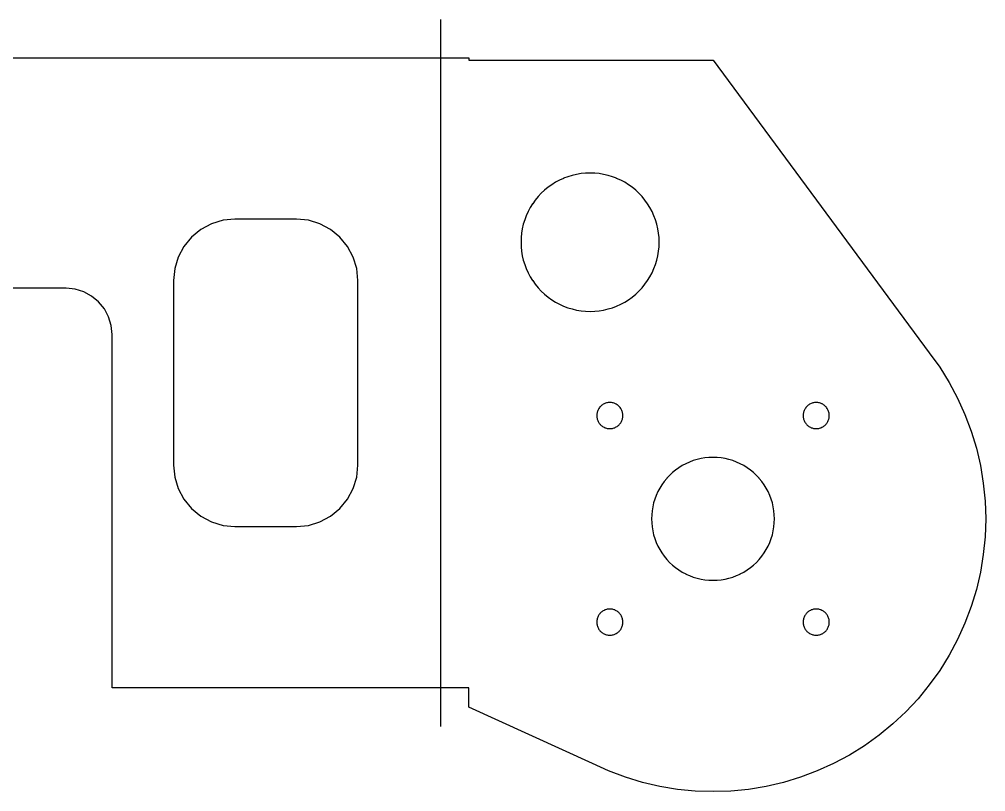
# Model space of a CAD drawing. Header units: metres. Extents: x -132 to 132, y -46 to 65.
# Drawn here: x 5.9 to 131.7, y -35.5 to 65 of the extents above; entities that cross this region are included whole.
import ezdxf

# ---------------------------------------------------------------- set-up
doc = ezdxf.new("R2010")
doc.units = ezdxf.units.M
doc.layers.add('BEND_UP_90', color=7, linetype='Continuous')
doc.layers.add('CUT', color=7, linetype='Continuous')

msp = doc.modelspace()

# ---------------------------------------------------------------- linework, layer by layer
at = {"layer": 'BEND_UP_90'}
msp.add_line((60.82, -27), (60.82, 65), dxfattribs=at)
at = {"layer": 'CUT'}
msp.add_lwpolyline([(-64.44, 60), (64.44, 60), (64.44, 60), (64.44, 60), (64.44, 59.71), (64.44, 59.71), (64.44, 59.71), (64.44, 59.71), (64.44, 59.71), (64.44, 59.71), (64.44, 59.7), (64.44, 59.7), (64.44, 59.7), (64.44, 59.7), (64.44, 59.7), (64.44, 59.7), (64.44, 59.7), (64.45, 59.7), (64.45, 59.7), (64.45, 59.7), (64.45, 59.7), (96.24, 59.7), (96.24, 59.7), (96.24, 59.7), (124.4, 21.61), (124.4, 21.61), (125.76, 19.72), (125.76, 19.72), (126.98, 17.75), (126.98, 17.75), (128.08, 15.7), (128.08, 15.7), (129.04, 13.59), (129.04, 13.59), (129.85, 11.41), (129.85, 11.41), (130.53, 9.19), (130.53, 9.19), (131.06, 6.93), (131.06, 6.93), (131.43, 4.63), (131.43, 4.63), (131.66, 2.32), (131.66, 2.32), (131.74, 0), (131.74, 0), (131.66, -2.32), (131.66, -2.32), (131.43, -4.63), (131.43, -4.63), (131.06, -6.93), (131.06, -6.93), (130.53, -9.19), (130.53, -9.19), (129.85, -11.41), (129.85, -11.41), (129.04, -13.59), (129.04, -13.59), (128.08, -15.7), (128.08, -15.7), (126.98, -17.75), (126.98, -17.75), (125.76, -19.72), (125.76, -19.72), (124.4, -21.61), (124.4, -21.61), (122.93, -23.41), (122.93, -23.41), (121.34, -25.1), (121.34, -25.1), (119.65, -26.69), (119.64, -26.69), (117.85, -28.16), (117.85, -28.16), (115.96, -29.52), (115.96, -29.52), (113.99, -30.74), (113.99, -30.74), (111.94, -31.84), (111.94, -31.84), (109.82, -32.8), (109.82, -32.8), (107.65, -33.62), (107.65, -33.62), (105.43, -34.29), (105.43, -34.29), (103.16, -34.82), (103.16, -34.82), (100.87, -35.2), (100.87, -35.2), (98.56, -35.42), (98.56, -35.42), (96.24, -35.5), (96.24, -35.5), (93.92, -35.42), (93.92, -35.42), (91.6, -35.2), (91.6, -35.2), (89.31, -34.82), (89.31, -34.82), (87.05, -34.29), (87.05, -34.29), (84.83, -33.62), (84.83, -33.62), (82.65, -32.8), (82.65, -32.8), (80.54, -31.84), (64.44, -24.49), (64.44, -24.49), (64.44, -24.49), (64.44, -22.01), (64.44, -22.01), (64.44, -22.01), (64.44, -22.01), (64.44, -22.01), (64.44, -22.01), (64.44, -22), (64.44, -22), (64.44, -22), (64.43, -22), (64.43, -22), (64.43, -22), (64.43, -22), (64.43, -22), (64.43, -22), (64.43, -22), (64.43, -22), (18, -22), (18, -22), (18, -22), (18, 24), (18, 24), (17.88, 25.17), (17.88, 25.17), (17.88, 25.17), (17.54, 26.3), (17.54, 26.3), (17.54, 26.3), (16.99, 27.33), (16.99, 27.33), (16.99, 27.33), (16.24, 28.24), (16.24, 28.24), (16.24, 28.24), (15.33, 28.99), (15.33, 28.99), (15.33, 28.99), (14.3, 29.54), (14.3, 29.54), (14.3, 29.54), (13.17, 29.88), (13.17, 29.88), (13.17, 29.88), (12, 30), (12, 30), (-12, 30)], dxfattribs=at)
for points in [[(71.24, 36), (71.24, 36), (71.26, 35.41), (71.26, 35.41), (71.32, 34.83), (71.32, 34.82), (71.41, 34.24), (71.41, 34.24), (71.54, 33.67), (71.54, 33.67), (71.72, 33.11), (71.72, 33.11), (71.92, 32.56), (71.92, 32.56), (72.17, 32.02), (72.17, 32.02), (72.44, 31.5), (72.44, 31.5), (72.75, 31), (72.76, 31), (73.1, 30.52), (73.1, 30.52), (73.47, 30.07), (73.47, 30.07), (73.87, 29.64), (73.87, 29.64), (74.3, 29.23), (74.3, 29.23), (74.76, 28.86), (74.76, 28.86), (75.24, 28.52), (75.24, 28.52), (75.74, 28.21), (75.74, 28.21), (76.26, 27.93), (76.26, 27.93), (76.79, 27.69), (76.79, 27.68), (77.34, 27.48), (77.35, 27.48), (77.91, 27.31), (77.91, 27.31), (78.48, 27.17), (78.48, 27.17), (79.06, 27.08), (79.06, 27.08), (79.65, 27.02), (79.65, 27.02), (80.24, 27), (80.24, 27), (80.83, 27.02), (80.83, 27.02), (81.41, 27.08), (81.41, 27.08), (81.99, 27.17), (81.99, 27.17), (82.57, 27.31), (82.57, 27.31), (83.13, 27.48), (83.13, 27.48), (83.68, 27.68), (83.68, 27.69), (84.22, 27.93), (84.22, 27.93), (84.74, 28.21), (84.74, 28.21), (85.24, 28.52), (85.24, 28.52), (85.72, 28.86), (85.72, 28.86), (86.17, 29.23), (86.17, 29.23), (86.6, 29.64), (86.6, 29.64), (87, 30.07), (87, 30.07), (87.38, 30.52), (87.38, 30.52), (87.72, 31), (87.72, 31), (88.03, 31.5), (88.03, 31.5), (88.31, 32.02), (88.31, 32.02), (88.55, 32.56), (88.55, 32.56), (88.76, 33.11), (88.76, 33.11), (88.93, 33.67), (88.93, 33.67), (89.07, 34.24), (89.07, 34.24), (89.16, 34.82), (89.16, 34.83), (89.22, 35.41), (89.22, 35.41), (89.24, 36), (89.24, 36), (89.22, 36.59), (89.22, 36.59), (89.16, 37.17), (89.16, 37.18), (89.07, 37.76), (89.07, 37.76), (88.93, 38.33), (88.93, 38.33), (88.76, 38.89), (88.76, 38.89), (88.55, 39.44), (88.55, 39.44), (88.31, 39.98), (88.31, 39.98), (88.03, 40.5), (88.03, 40.5), (87.72, 41), (87.72, 41), (87.38, 41.48), (87.38, 41.48), (87, 41.93), (87, 41.93), (86.6, 42.36), (86.6, 42.36), (86.17, 42.77), (86.17, 42.77), (85.72, 43.14), (85.72, 43.14), (85.24, 43.48), (85.24, 43.48), (84.74, 43.79), (84.74, 43.79), (84.22, 44.07), (84.22, 44.07), (83.68, 44.31), (83.68, 44.32), (83.13, 44.52), (83.13, 44.52), (82.57, 44.69), (82.57, 44.69), (81.99, 44.83), (81.99, 44.83), (81.41, 44.92), (81.41, 44.92), (80.83, 44.98), (80.83, 44.98), (80.24, 45), (80.24, 45), (79.65, 44.98), (79.65, 44.98), (79.06, 44.92), (79.06, 44.92), (78.48, 44.83), (78.48, 44.83), (77.91, 44.69), (77.91, 44.69), (77.35, 44.52), (77.34, 44.52), (76.79, 44.32), (76.79, 44.31), (76.26, 44.07), (76.26, 44.07), (75.74, 43.79), (75.74, 43.79), (75.24, 43.48), (75.24, 43.48), (74.76, 43.14), (74.76, 43.14), (74.3, 42.77), (74.3, 42.77), (73.87, 42.36), (73.87, 42.36), (73.47, 41.93), (73.47, 41.93), (73.1, 41.48), (73.1, 41.48), (72.76, 41), (72.75, 41), (72.44, 40.5), (72.44, 40.5), (72.17, 39.98), (72.17, 39.98), (71.92, 39.44), (71.92, 39.44), (71.72, 38.89), (71.72, 38.89), (71.54, 38.33), (71.54, 38.33), (71.41, 37.76), (71.41, 37.76), (71.32, 37.18), (71.32, 37.17), (71.26, 36.59), (71.26, 36.59)], [(49.85, 5.44), (49.85, 5.44), (49.85, 5.44), (50, 7), (50, 7), (50, 31), (50, 31), (49.85, 32.56), (49.85, 32.56), (49.85, 32.56), (49.39, 34.06), (49.39, 34.06), (49.39, 34.06), (48.65, 35.44), (48.65, 35.44), (48.65, 35.45), (47.66, 36.66), (47.66, 36.66), (47.66, 36.66), (46.45, 37.65), (46.44, 37.65), (46.44, 37.65), (45.06, 38.39), (45.06, 38.39), (45.06, 38.39), (43.56, 38.85), (43.56, 38.85), (43.56, 38.85), (42, 39), (42, 39), (34, 39), (34, 39), (32.44, 38.85), (32.44, 38.85), (32.44, 38.85), (30.94, 38.39), (30.94, 38.39), (30.94, 38.39), (29.56, 37.65), (29.56, 37.65), (29.55, 37.65), (28.34, 36.66), (28.34, 36.66), (28.34, 36.66), (27.35, 35.45), (27.35, 35.44), (27.35, 35.44), (26.61, 34.06), (26.61, 34.06), (26.61, 34.06), (26.15, 32.56), (26.15, 32.56), (26.15, 32.56), (26, 31), (26, 31), (26, 7), (26, 7), (26.15, 5.44), (26.15, 5.44), (26.15, 5.44), (26.61, 3.94), (26.61, 3.94), (26.61, 3.94), (27.35, 2.56), (27.35, 2.56), (27.35, 2.55), (28.34, 1.34), (28.34, 1.34), (28.34, 1.34), (29.55, 0.35), (29.56, 0.35), (29.56, 0.35), (30.94, -0.39), (30.94, -0.39), (30.94, -0.39), (32.44, -0.85), (32.44, -0.85), (32.44, -0.85), (34, -1), (34, -1), (42, -1), (42, -1), (43.56, -0.85), (43.56, -0.85), (43.56, -0.85), (45.06, -0.39), (45.06, -0.39), (45.06, -0.39), (46.44, 0.35), (46.44, 0.35), (46.45, 0.35), (47.66, 1.34), (47.66, 1.34), (47.66, 1.34), (48.65, 2.55), (48.65, 2.56), (48.65, 2.56), (49.39, 3.94), (49.39, 3.94), (49.39, 3.94)], [(81.1, 13.44), (81.1, 13.43), (81.11, 13.32), (81.11, 13.32), (81.12, 13.21), (81.12, 13.21), (81.14, 13.1), (81.14, 13.1), (81.16, 13), (81.16, 12.99), (81.19, 12.89), (81.19, 12.89), (81.23, 12.78), (81.23, 12.78), (81.28, 12.68), (81.28, 12.68), (81.33, 12.59), (81.33, 12.58), (81.39, 12.49), (81.39, 12.49), (81.45, 12.4), (81.45, 12.4), (81.52, 12.31), (81.53, 12.31), (81.6, 12.23), (81.6, 12.23), (81.68, 12.16), (81.68, 12.16), (81.77, 12.09), (81.77, 12.09), (81.86, 12.02), (81.86, 12.02), (81.95, 11.96), (81.95, 11.96), (82.05, 11.91), (82.05, 11.91), (82.15, 11.86), (82.15, 11.86), (82.26, 11.83), (82.26, 11.83), (82.36, 11.79), (82.36, 11.79), (82.47, 11.77), (82.47, 11.77), (82.58, 11.75), (82.58, 11.75), (82.69, 11.74), (82.69, 11.74), (82.8, 11.74), (82.8, 11.74), (82.91, 11.74), (82.91, 11.74), (83.02, 11.75), (83.03, 11.75), (83.13, 11.77), (83.14, 11.77), (83.24, 11.79), (83.24, 11.79), (83.35, 11.83), (83.35, 11.83), (83.45, 11.86), (83.45, 11.86), (83.55, 11.91), (83.56, 11.91), (83.65, 11.96), (83.65, 11.96), (83.75, 12.02), (83.75, 12.02), (83.84, 12.09), (83.84, 12.09), (83.92, 12.16), (83.92, 12.16), (84.01, 12.23), (84.01, 12.23), (84.08, 12.31), (84.08, 12.31), (84.15, 12.4), (84.15, 12.4), (84.22, 12.49), (84.22, 12.49), (84.28, 12.58), (84.28, 12.59), (84.33, 12.68), (84.33, 12.68), (84.37, 12.78), (84.37, 12.78), (84.41, 12.89), (84.41, 12.89), (84.45, 12.99), (84.45, 13), (84.47, 13.1), (84.47, 13.1), (84.49, 13.21), (84.49, 13.21), (84.5, 13.32), (84.5, 13.32), (84.5, 13.43), (84.5, 13.44), (84.5, 13.55), (84.5, 13.55), (84.49, 13.66), (84.49, 13.66), (84.47, 13.77), (84.47, 13.77), (84.45, 13.87), (84.45, 13.88), (84.41, 13.98), (84.41, 13.98), (84.37, 14.09), (84.37, 14.09), (84.33, 14.19), (84.33, 14.19), (84.28, 14.28), (84.28, 14.29), (84.22, 14.38), (84.22, 14.38), (84.15, 14.47), (84.15, 14.47), (84.08, 14.56), (84.08, 14.56), (84.01, 14.64), (84.01, 14.64), (83.92, 14.71), (83.92, 14.71), (83.84, 14.78), (83.84, 14.78), (83.75, 14.85), (83.75, 14.85), (83.65, 14.91), (83.65, 14.91), (83.56, 14.96), (83.55, 14.96), (83.45, 15.01), (83.45, 15.01), (83.35, 15.04), (83.35, 15.04), (83.24, 15.08), (83.24, 15.08), (83.14, 15.1), (83.13, 15.1), (83.03, 15.12), (83.02, 15.12), (82.91, 15.13), (82.91, 15.13), (82.8, 15.14), (82.8, 15.14), (82.69, 15.13), (82.69, 15.13), (82.58, 15.12), (82.58, 15.12), (82.47, 15.1), (82.47, 15.1), (82.36, 15.08), (82.36, 15.08), (82.26, 15.04), (82.26, 15.04), (82.15, 15.01), (82.15, 15.01), (82.05, 14.96), (82.05, 14.96), (81.95, 14.91), (81.95, 14.91), (81.86, 14.85), (81.86, 14.85), (81.77, 14.78), (81.77, 14.78), (81.68, 14.71), (81.68, 14.71), (81.6, 14.64), (81.6, 14.64), (81.53, 14.56), (81.52, 14.56), (81.45, 14.47), (81.45, 14.47), (81.39, 14.38), (81.39, 14.38), (81.33, 14.29), (81.33, 14.28), (81.28, 14.19), (81.28, 14.19), (81.23, 14.09), (81.23, 14.09), (81.19, 13.98), (81.19, 13.98), (81.16, 13.88), (81.16, 13.87), (81.14, 13.77), (81.14, 13.77), (81.12, 13.66), (81.12, 13.66), (81.11, 13.55), (81.11, 13.55)], [(107.97, 13.44), (107.97, 13.43), (107.98, 13.32), (107.98, 13.32), (107.99, 13.21), (107.99, 13.21), (108.01, 13.1), (108.01, 13.1), (108.03, 13), (108.03, 12.99), (108.06, 12.89), (108.06, 12.89), (108.1, 12.78), (108.1, 12.78), (108.15, 12.68), (108.15, 12.68), (108.2, 12.59), (108.2, 12.58), (108.26, 12.49), (108.26, 12.49), (108.32, 12.4), (108.32, 12.4), (108.39, 12.31), (108.4, 12.31), (108.47, 12.23), (108.47, 12.23), (108.55, 12.16), (108.55, 12.16), (108.64, 12.09), (108.64, 12.09), (108.73, 12.02), (108.73, 12.02), (108.82, 11.96), (108.82, 11.96), (108.92, 11.91), (108.92, 11.91), (109.02, 11.86), (109.02, 11.86), (109.13, 11.83), (109.13, 11.83), (109.23, 11.79), (109.23, 11.79), (109.34, 11.77), (109.34, 11.77), (109.45, 11.75), (109.45, 11.75), (109.56, 11.74), (109.56, 11.74), (109.67, 11.74), (109.67, 11.74), (109.78, 11.74), (109.78, 11.74), (109.89, 11.75), (109.9, 11.75), (110, 11.77), (110.01, 11.77), (110.11, 11.79), (110.11, 11.79), (110.22, 11.83), (110.22, 11.83), (110.32, 11.86), (110.32, 11.86), (110.42, 11.91), (110.43, 11.91), (110.52, 11.96), (110.52, 11.96), (110.62, 12.02), (110.62, 12.02), (110.71, 12.09), (110.71, 12.09), (110.79, 12.16), (110.79, 12.16), (110.88, 12.23), (110.88, 12.23), (110.95, 12.31), (110.95, 12.31), (111.02, 12.4), (111.02, 12.4), (111.09, 12.49), (111.09, 12.49), (111.15, 12.58), (111.15, 12.59), (111.2, 12.68), (111.2, 12.68), (111.24, 12.78), (111.24, 12.78), (111.28, 12.89), (111.28, 12.89), (111.32, 12.99), (111.32, 13), (111.34, 13.1), (111.34, 13.1), (111.36, 13.21), (111.36, 13.21), (111.37, 13.32), (111.37, 13.32), (111.37, 13.43), (111.37, 13.44), (111.37, 13.55), (111.37, 13.55), (111.36, 13.66), (111.36, 13.66), (111.34, 13.77), (111.34, 13.77), (111.32, 13.87), (111.32, 13.88), (111.28, 13.98), (111.28, 13.98), (111.24, 14.09), (111.24, 14.09), (111.2, 14.19), (111.2, 14.19), (111.15, 14.28), (111.15, 14.29), (111.09, 14.38), (111.09, 14.38), (111.02, 14.47), (111.02, 14.47), (110.95, 14.56), (110.95, 14.56), (110.88, 14.64), (110.88, 14.64), (110.79, 14.71), (110.79, 14.71), (110.71, 14.78), (110.71, 14.78), (110.62, 14.85), (110.62, 14.85), (110.52, 14.91), (110.52, 14.91), (110.43, 14.96), (110.42, 14.96), (110.32, 15.01), (110.32, 15.01), (110.22, 15.04), (110.22, 15.04), (110.11, 15.08), (110.11, 15.08), (110.01, 15.1), (110, 15.1), (109.9, 15.12), (109.89, 15.12), (109.78, 15.13), (109.78, 15.13), (109.67, 15.14), (109.67, 15.14), (109.56, 15.13), (109.56, 15.13), (109.45, 15.12), (109.45, 15.12), (109.34, 15.1), (109.34, 15.1), (109.23, 15.08), (109.23, 15.08), (109.13, 15.04), (109.13, 15.04), (109.02, 15.01), (109.02, 15.01), (108.92, 14.96), (108.92, 14.96), (108.82, 14.91), (108.82, 14.91), (108.73, 14.85), (108.73, 14.85), (108.64, 14.78), (108.64, 14.78), (108.55, 14.71), (108.55, 14.71), (108.47, 14.64), (108.47, 14.64), (108.4, 14.56), (108.39, 14.56), (108.32, 14.47), (108.32, 14.47), (108.26, 14.38), (108.26, 14.38), (108.2, 14.29), (108.2, 14.28), (108.15, 14.19), (108.15, 14.19), (108.1, 14.09), (108.1, 14.09), (108.06, 13.98), (108.06, 13.98), (108.03, 13.88), (108.03, 13.87), (108.01, 13.77), (108.01, 13.77), (107.99, 13.66), (107.99, 13.66), (107.98, 13.55), (107.98, 13.55)], [(88.26, 0.52), (88.26, 0.52), (88.24, 0), (88.24, 0), (88.26, -0.52), (88.26, -0.52), (88.31, -1.04), (88.31, -1.04), (88.39, -1.56), (88.39, -1.56), (88.51, -2.07), (88.51, -2.07), (88.66, -2.57), (88.66, -2.57), (88.85, -3.06), (88.85, -3.06), (89.06, -3.54), (89.06, -3.54), (89.31, -4), (89.31, -4), (89.59, -4.44), (89.59, -4.44), (89.89, -4.87), (89.89, -4.87), (90.22, -5.27), (90.22, -5.28), (90.58, -5.66), (90.58, -5.66), (90.96, -6.01), (90.96, -6.01), (91.37, -6.35), (91.37, -6.35), (91.79, -6.65), (91.79, -6.65), (92.24, -6.93), (92.24, -6.93), (92.7, -7.17), (92.7, -7.18), (93.18, -7.39), (93.18, -7.39), (93.67, -7.58), (93.67, -7.58), (94.17, -7.73), (94.17, -7.73), (94.68, -7.85), (94.68, -7.85), (95.19, -7.93), (95.19, -7.93), (95.71, -7.98), (95.72, -7.98), (96.24, -8), (96.24, -8), (96.76, -7.98), (96.76, -7.98), (97.28, -7.93), (97.28, -7.93), (97.8, -7.85), (97.8, -7.85), (98.31, -7.73), (98.31, -7.73), (98.81, -7.58), (98.81, -7.58), (99.3, -7.39), (99.3, -7.39), (99.78, -7.18), (99.78, -7.17), (100.24, -6.93), (100.24, -6.93), (100.68, -6.65), (100.68, -6.65), (101.11, -6.35), (101.11, -6.35), (101.51, -6.01), (101.51, -6.01), (101.89, -5.66), (101.9, -5.66), (102.25, -5.28), (102.25, -5.27), (102.58, -4.87), (102.59, -4.87), (102.89, -4.44), (102.89, -4.44), (103.17, -4), (103.17, -4), (103.41, -3.54), (103.41, -3.54), (103.63, -3.06), (103.63, -3.06), (103.81, -2.57), (103.81, -2.57), (103.97, -2.07), (103.97, -2.07), (104.08, -1.56), (104.08, -1.56), (104.17, -1.04), (104.17, -1.04), (104.22, -0.52), (104.22, -0.52), (104.24, 0), (104.24, 0), (104.22, 0.52), (104.22, 0.52), (104.17, 1.04), (104.17, 1.04), (104.08, 1.56), (104.08, 1.56), (103.97, 2.07), (103.97, 2.07), (103.81, 2.57), (103.81, 2.57), (103.63, 3.06), (103.63, 3.06), (103.41, 3.54), (103.41, 3.54), (103.17, 4), (103.17, 4), (102.89, 4.44), (102.89, 4.44), (102.59, 4.87), (102.58, 4.87), (102.25, 5.27), (102.25, 5.28), (101.9, 5.66), (101.89, 5.66), (101.51, 6.01), (101.51, 6.01), (101.11, 6.35), (101.11, 6.35), (100.68, 6.65), (100.68, 6.65), (100.24, 6.93), (100.24, 6.93), (99.78, 7.17), (99.78, 7.18), (99.3, 7.39), (99.3, 7.39), (98.81, 7.58), (98.81, 7.58), (98.31, 7.73), (98.31, 7.73), (97.8, 7.85), (97.8, 7.85), (97.28, 7.93), (97.28, 7.93), (96.76, 7.98), (96.76, 7.98), (96.24, 8), (96.24, 8), (95.72, 7.98), (95.71, 7.98), (95.19, 7.93), (95.19, 7.93), (94.68, 7.85), (94.68, 7.85), (94.17, 7.73), (94.17, 7.73), (93.67, 7.58), (93.67, 7.58), (93.18, 7.39), (93.18, 7.39), (92.7, 7.18), (92.7, 7.17), (92.24, 6.93), (92.24, 6.93), (91.79, 6.65), (91.79, 6.65), (91.37, 6.35), (91.37, 6.35), (90.96, 6.01), (90.96, 6.01), (90.58, 5.66), (90.58, 5.66), (90.22, 5.28), (90.22, 5.27), (89.89, 4.87), (89.89, 4.87), (89.59, 4.44), (89.59, 4.44), (89.31, 4), (89.31, 4), (89.06, 3.54), (89.06, 3.54), (88.85, 3.06), (88.85, 3.06), (88.66, 2.57), (88.66, 2.57), (88.51, 2.07), (88.51, 2.07), (88.39, 1.56), (88.39, 1.56), (88.31, 1.04), (88.31, 1.04)], [(81.1, -13.43), (81.1, -13.44), (81.11, -13.55), (81.11, -13.55), (81.12, -13.66), (81.12, -13.66), (81.14, -13.77), (81.14, -13.77), (81.16, -13.87), (81.16, -13.88), (81.19, -13.98), (81.19, -13.98), (81.23, -14.09), (81.23, -14.09), (81.28, -14.19), (81.28, -14.19), (81.33, -14.28), (81.33, -14.29), (81.39, -14.38), (81.39, -14.38), (81.45, -14.47), (81.45, -14.47), (81.52, -14.56), (81.53, -14.56), (81.6, -14.64), (81.6, -14.64), (81.68, -14.71), (81.68, -14.71), (81.77, -14.78), (81.77, -14.78), (81.86, -14.85), (81.86, -14.85), (81.95, -14.91), (81.95, -14.91), (82.05, -14.96), (82.05, -14.96), (82.15, -15.01), (82.15, -15.01), (82.26, -15.04), (82.26, -15.04), (82.36, -15.08), (82.36, -15.08), (82.47, -15.1), (82.47, -15.1), (82.58, -15.12), (82.58, -15.12), (82.69, -15.13), (82.69, -15.13), (82.8, -15.14), (82.8, -15.14), (82.91, -15.13), (82.91, -15.13), (83.02, -15.12), (83.03, -15.12), (83.13, -15.1), (83.14, -15.1), (83.24, -15.08), (83.24, -15.08), (83.35, -15.04), (83.35, -15.04), (83.45, -15.01), (83.45, -15.01), (83.55, -14.96), (83.56, -14.96), (83.65, -14.91), (83.65, -14.91), (83.75, -14.85), (83.75, -14.85), (83.84, -14.78), (83.84, -14.78), (83.92, -14.71), (83.92, -14.71), (84.01, -14.64), (84.01, -14.64), (84.08, -14.56), (84.08, -14.56), (84.15, -14.47), (84.15, -14.47), (84.22, -14.38), (84.22, -14.38), (84.28, -14.29), (84.28, -14.28), (84.33, -14.19), (84.33, -14.19), (84.37, -14.09), (84.37, -14.09), (84.41, -13.98), (84.41, -13.98), (84.45, -13.88), (84.45, -13.87), (84.47, -13.77), (84.47, -13.77), (84.49, -13.66), (84.49, -13.66), (84.5, -13.55), (84.5, -13.55), (84.5, -13.44), (84.5, -13.43), (84.5, -13.32), (84.5, -13.32), (84.49, -13.21), (84.49, -13.21), (84.47, -13.1), (84.47, -13.1), (84.45, -13), (84.45, -12.99), (84.41, -12.89), (84.41, -12.89), (84.37, -12.78), (84.37, -12.78), (84.33, -12.68), (84.33, -12.68), (84.28, -12.59), (84.28, -12.58), (84.22, -12.49), (84.22, -12.49), (84.15, -12.4), (84.15, -12.4), (84.08, -12.31), (84.08, -12.31), (84.01, -12.23), (84.01, -12.23), (83.92, -12.16), (83.92, -12.16), (83.84, -12.09), (83.84, -12.09), (83.75, -12.02), (83.75, -12.02), (83.65, -11.96), (83.65, -11.96), (83.56, -11.91), (83.55, -11.91), (83.45, -11.86), (83.45, -11.86), (83.35, -11.83), (83.35, -11.83), (83.24, -11.79), (83.24, -11.79), (83.14, -11.77), (83.13, -11.77), (83.03, -11.75), (83.02, -11.75), (82.91, -11.74), (82.91, -11.74), (82.8, -11.74), (82.8, -11.74), (82.69, -11.74), (82.69, -11.74), (82.58, -11.75), (82.58, -11.75), (82.47, -11.77), (82.47, -11.77), (82.36, -11.79), (82.36, -11.79), (82.26, -11.83), (82.26, -11.83), (82.15, -11.86), (82.15, -11.86), (82.05, -11.91), (82.05, -11.91), (81.95, -11.96), (81.95, -11.96), (81.86, -12.02), (81.86, -12.02), (81.77, -12.09), (81.77, -12.09), (81.68, -12.16), (81.68, -12.16), (81.6, -12.23), (81.6, -12.23), (81.53, -12.31), (81.52, -12.31), (81.45, -12.4), (81.45, -12.4), (81.39, -12.49), (81.39, -12.49), (81.33, -12.58), (81.33, -12.59), (81.28, -12.68), (81.28, -12.68), (81.23, -12.78), (81.23, -12.78), (81.19, -12.89), (81.19, -12.89), (81.16, -12.99), (81.16, -13), (81.14, -13.1), (81.14, -13.1), (81.12, -13.21), (81.12, -13.21), (81.11, -13.32), (81.11, -13.32)], [(107.97, -13.43), (107.97, -13.44), (107.98, -13.55), (107.98, -13.55), (107.99, -13.66), (107.99, -13.66), (108.01, -13.77), (108.01, -13.77), (108.03, -13.87), (108.03, -13.88), (108.06, -13.98), (108.06, -13.98), (108.1, -14.09), (108.1, -14.09), (108.15, -14.19), (108.15, -14.19), (108.2, -14.28), (108.2, -14.29), (108.26, -14.38), (108.26, -14.38), (108.32, -14.47), (108.32, -14.47), (108.39, -14.56), (108.4, -14.56), (108.47, -14.64), (108.47, -14.64), (108.55, -14.71), (108.55, -14.71), (108.64, -14.78), (108.64, -14.78), (108.73, -14.85), (108.73, -14.85), (108.82, -14.91), (108.82, -14.91), (108.92, -14.96), (108.92, -14.96), (109.02, -15.01), (109.02, -15.01), (109.13, -15.04), (109.13, -15.04), (109.23, -15.08), (109.23, -15.08), (109.34, -15.1), (109.34, -15.1), (109.45, -15.12), (109.45, -15.12), (109.56, -15.13), (109.56, -15.13), (109.67, -15.14), (109.67, -15.14), (109.78, -15.13), (109.78, -15.13), (109.89, -15.12), (109.9, -15.12), (110, -15.1), (110.01, -15.1), (110.11, -15.08), (110.11, -15.08), (110.22, -15.04), (110.22, -15.04), (110.32, -15.01), (110.32, -15.01), (110.42, -14.96), (110.43, -14.96), (110.52, -14.91), (110.52, -14.91), (110.62, -14.85), (110.62, -14.85), (110.71, -14.78), (110.71, -14.78), (110.79, -14.71), (110.79, -14.71), (110.88, -14.64), (110.88, -14.64), (110.95, -14.56), (110.95, -14.56), (111.02, -14.47), (111.02, -14.47), (111.09, -14.38), (111.09, -14.38), (111.15, -14.29), (111.15, -14.28), (111.2, -14.19), (111.2, -14.19), (111.24, -14.09), (111.24, -14.09), (111.28, -13.98), (111.28, -13.98), (111.32, -13.88), (111.32, -13.87), (111.34, -13.77), (111.34, -13.77), (111.36, -13.66), (111.36, -13.66), (111.37, -13.55), (111.37, -13.55), (111.37, -13.44), (111.37, -13.43), (111.37, -13.32), (111.37, -13.32), (111.36, -13.21), (111.36, -13.21), (111.34, -13.1), (111.34, -13.1), (111.32, -13), (111.32, -12.99), (111.28, -12.89), (111.28, -12.89), (111.24, -12.78), (111.24, -12.78), (111.2, -12.68), (111.2, -12.68), (111.15, -12.59), (111.15, -12.58), (111.09, -12.49), (111.09, -12.49), (111.02, -12.4), (111.02, -12.4), (110.95, -12.31), (110.95, -12.31), (110.88, -12.23), (110.88, -12.23), (110.79, -12.16), (110.79, -12.16), (110.71, -12.09), (110.71, -12.09), (110.62, -12.02), (110.62, -12.02), (110.52, -11.96), (110.52, -11.96), (110.43, -11.91), (110.42, -11.91), (110.32, -11.86), (110.32, -11.86), (110.22, -11.83), (110.22, -11.83), (110.11, -11.79), (110.11, -11.79), (110.01, -11.77), (110, -11.77), (109.9, -11.75), (109.89, -11.75), (109.78, -11.74), (109.78, -11.74), (109.67, -11.74), (109.67, -11.74), (109.56, -11.74), (109.56, -11.74), (109.45, -11.75), (109.45, -11.75), (109.34, -11.77), (109.34, -11.77), (109.23, -11.79), (109.23, -11.79), (109.13, -11.83), (109.13, -11.83), (109.02, -11.86), (109.02, -11.86), (108.92, -11.91), (108.92, -11.91), (108.82, -11.96), (108.82, -11.96), (108.73, -12.02), (108.73, -12.02), (108.64, -12.09), (108.64, -12.09), (108.55, -12.16), (108.55, -12.16), (108.47, -12.23), (108.47, -12.23), (108.4, -12.31), (108.39, -12.31), (108.32, -12.4), (108.32, -12.4), (108.26, -12.49), (108.26, -12.49), (108.2, -12.58), (108.2, -12.59), (108.15, -12.68), (108.15, -12.68), (108.1, -12.78), (108.1, -12.78), (108.06, -12.89), (108.06, -12.89), (108.03, -12.99), (108.03, -13), (108.01, -13.1), (108.01, -13.1), (107.99, -13.21), (107.99, -13.21), (107.98, -13.32), (107.98, -13.32)]]:
    msp.add_lwpolyline(points, close=True, dxfattribs=at)

doc.saveas('drawing.dxf')
